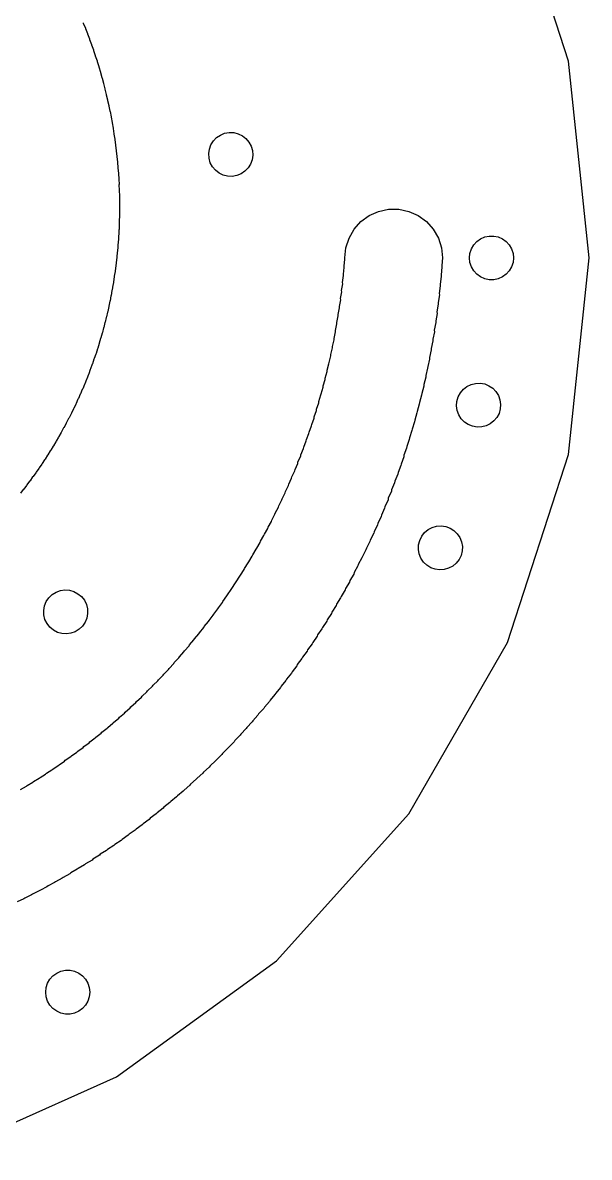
# Model space of a CAD drawing. Header units: metres. Extents: x -192 to 96, y -75 to 83.
# Drawn here: x 74.62 to 92, y -27.58 to 7.21 of the extents above; entities that cross this region are included whole.
import ezdxf

# ---------------------------------------------------------------- set-up
doc = ezdxf.new("R2010")
doc.units = ezdxf.units.M

msp = doc.modelspace()

# ---------------------------------------------------------------- linework, layer by layer
for p, q in [((91.3663, 6.02943), (89.4928, 11.7953)), ((76.4754, 7.21463), (76.4778, 7.20259)), ((76.4778, 7.20259), (76.5422, 7.04846)), ((76.5422, 7.04846), (76.5445, 7.03632)), ((76.5445, 7.03632), (76.6069, 6.88173)), ((76.6069, 6.88173), (76.6091, 6.86942)), ((76.6091, 6.86942), (76.6696, 6.71443)), ((76.6696, 6.71443), (76.6717, 6.70201)), ((76.6717, 6.70201), (76.7303, 6.54662)), ((76.7303, 6.54662), (76.7322, 6.53407)), ((76.7322, 6.53407), (76.7889, 6.3783)), ((76.7889, 6.3783), (76.7907, 6.36552)), ((76.7907, 6.36552), (76.8454, 6.2095)), ((76.8454, 6.2095), (76.8471, 6.19666)), ((76.8471, 6.19666), (76.8999, 6.04027)), ((76.8999, 6.04027), (76.9014, 6.02724)), ((76.9014, 6.02724), (76.9523, 5.87059)), ((92, 0), (91.3663, 6.02943)), ((76.9523, 5.87059), (76.9537, 5.85745)), ((76.9537, 5.85745), (77.0027, 5.70052)), ((77.0027, 5.70052), (77.0039, 5.68726)), ((77.0039, 5.68726), (77.051, 5.53008)), ((77.051, 5.53008), (77.0521, 5.51671)), ((77.0521, 5.51671), (77.0972, 5.35928)), ((77.0972, 5.35928), (77.0982, 5.34569)), ((77.0982, 5.34569), (77.1414, 5.18816)), ((77.1414, 5.18816), (77.1422, 5.1745)), ((77.1422, 5.1745), (77.1834, 5.01672)), ((77.1834, 5.01672), (77.1841, 5.0029)), ((77.1841, 5.0029), (77.2234, 4.84503)), ((77.2234, 4.84503), (77.2239, 4.83109)), ((77.2239, 4.83109), (77.2614, 4.67307)), ((77.2614, 4.67307), (77.2617, 4.65904)), ((77.2617, 4.65904), (77.2973, 4.5009)), ((77.2973, 4.5009), (77.2974, 4.48668)), ((77.2974, 4.48668), (77.331, 4.32852)), ((77.331, 4.32852), (77.331, 4.31418)), ((77.331, 4.31418), (77.3627, 4.15596)), ((77.3627, 4.15596), (77.3626, 4.14154)), ((77.3626, 4.14154), (77.3924, 3.98325)), ((77.3924, 3.98325), (77.3921, 3.96869)), ((77.3921, 3.96869), (77.42, 3.81042)), ((80.814, 3.82275), (80.953, 3.84724)), ((80.953, 3.84724), (81.094, 3.84233)), ((81.094, 3.84233), (81.231, 3.80818)), ((77.42, 3.81042), (77.4194, 3.79573)), ((77.4194, 3.79573), (77.4455, 3.63748)), ((77.4455, 3.63748), (77.4448, 3.62273)), ((77.4448, 3.62273), (77.4689, 3.46448)), ((80.3934, 3.4698), (80.4682, 3.58946)), ((80.4682, 3.58946), (80.5662, 3.69098)), ((80.5662, 3.69098), (80.6832, 3.76988)), ((80.6832, 3.76988), (80.814, 3.82275)), ((81.231, 3.80818), (81.3578, 3.74632)), ((81.3578, 3.74632), (81.469, 3.65945)), ((81.469, 3.65945), (81.5597, 3.55135)), ((81.5597, 3.55135), (81.6259, 3.42676)), ((77.4689, 3.46448), (77.468, 3.44958)), ((77.468, 3.44958), (77.4903, 3.29141)), ((77.4903, 3.29141), (77.4892, 3.27637)), ((77.4892, 3.27637), (77.5096, 3.11832)), ((80.3255, 3.19745), (80.3451, 3.33719)), ((80.3353, 3.05669), (80.3255, 3.19745)), ((80.3451, 3.33719), (80.3934, 3.4698)), ((81.6259, 3.42676), (81.6648, 3.29111)), ((81.6747, 3.15034), (81.655, 3.0106)), ((81.6648, 3.29111), (81.6747, 3.15034)), ((77.5096, 3.11832), (77.5083, 3.10326)), ((77.5083, 3.10326), (77.5268, 2.94522)), ((77.5268, 2.94522), (77.5254, 2.92999)), ((77.5254, 2.92999), (77.542, 2.77216)), ((80.3742, 2.92104), (80.3353, 3.05669)), ((80.4405, 2.79643), (80.3742, 2.92104)), ((80.5312, 2.68834), (80.4405, 2.79643)), ((81.6068, 2.87799), (81.532, 2.75833)), ((81.655, 3.0106), (81.6068, 2.87799)), ((77.542, 2.77216), (77.5403, 2.75682)), ((77.5403, 2.75682), (77.5551, 2.59912)), ((77.5551, 2.59912), (77.5533, 2.58372)), ((77.5533, 2.58372), (77.5661, 2.42616)), ((80.6424, 2.60146), (80.5312, 2.68834)), ((80.7692, 2.5396), (80.6424, 2.60146)), ((80.9061, 2.50546), (80.7692, 2.5396)), ((81.0472, 2.50053), (80.9061, 2.50546)), ((81.1861, 2.52504), (81.0472, 2.50053)), ((81.317, 2.57791), (81.1861, 2.52504)), ((81.434, 2.65681), (81.317, 2.57791)), ((81.532, 2.75833), (81.434, 2.65681)), ((77.5661, 2.42616), (77.5641, 2.41066)), ((77.5641, 2.41066), (77.5751, 2.25331)), ((77.5751, 2.25331), (77.5729, 2.2377)), ((77.5729, 2.2377), (77.5821, 2.08057)), ((77.5821, 2.08057), (77.5797, 2.06487)), ((77.5797, 2.06487), (77.587, 1.90796)), ((77.587, 1.90796), (77.5844, 1.89218)), ((77.5844, 1.89218), (77.5899, 1.73553)), ((77.5899, 1.73553), (77.5871, 1.71962)), ((77.5871, 1.71962), (77.5907, 1.56329)), ((77.5907, 1.56329), (77.5877, 1.54726)), ((77.5877, 1.54726), (77.5895, 1.39128)), ((85.25, 1.29903), (85.5365, 1.42657)), ((85.5365, 1.42657), (85.8432, 1.49178)), ((85.8432, 1.49178), (86.1568, 1.49178)), ((86.1568, 1.49178), (86.4635, 1.42657)), ((86.4635, 1.42657), (86.75, 1.29903)), ((77.5811, 1.04797), (77.5774, 1.03177)), ((77.5829, 1.20334), (77.5811, 1.04797)), ((77.5863, 1.2195), (77.5829, 1.20334)), ((77.5895, 1.39128), (77.5863, 1.37529)), ((77.5863, 1.37529), (77.5863, 1.2195)), ((84.7865, 0.881668), (84.9963, 1.11472)), ((84.9963, 1.11472), (85.25, 1.29903)), ((86.75, 1.29903), (87.0037, 1.11472)), ((87.0037, 1.11472), (87.2135, 0.881668)), ((77.5646, 0.705811), (77.5605, 0.689453)), ((77.57, 0.860504), (77.5646, 0.705811)), ((77.5738, 0.87674), (77.57, 0.860504)), ((77.5774, 1.03177), (77.5738, 0.87674)), ((84.6297, 0.610092), (84.7865, 0.881668)), ((87.2135, 0.881668), (87.3703, 0.610092)), ((77.5355, 0.348511), (77.5248, 0.19516)), ((77.5401, 0.365005), (77.5355, 0.348511)), ((77.549, 0.518799), (77.5401, 0.365005)), ((77.5533, 0.535233), (77.549, 0.518799)), ((77.5605, 0.689453), (77.5533, 0.535233)), ((84.5328, 0.311859), (84.6297, 0.610092)), ((87.3703, 0.610092), (87.4672, 0.311859)), ((88.3833, 0.274536), (88.4539, 0.396744)), ((88.4539, 0.396744), (88.5483, 0.501617)), ((88.5483, 0.501617), (88.6625, 0.584564)), ((88.6625, 0.584564), (88.7914, 0.641953)), ((88.7914, 0.641953), (88.9294, 0.671295)), ((88.9294, 0.671295), (89.0706, 0.671295)), ((89.0706, 0.671295), (89.2086, 0.641953)), ((89.2086, 0.641953), (89.3375, 0.584564)), ((89.3375, 0.584564), (89.4517, 0.501617)), ((89.4517, 0.501617), (89.5461, 0.396744)), ((89.5461, 0.396744), (89.6166, 0.274536)), ((77.5026, 0.009079), (77.4884, -0.143295)), ((77.5076, 0.025711), (77.5026, 0.009079)), ((77.5201, 0.178604), (77.5076, 0.025711)), ((77.5248, 0.19516), (77.5201, 0.178604)), ((84.5, 0), (84.5328, 0.311859)), ((84.5044, -0.041596), (84.5, 0)), ((87.4672, 0.311859), (87.5, 0)), ((87.5, 0), (87.4752, -0.235657)), ((88.325, 0), (88.3397, 0.140335)), ((88.3397, -0.140335), (88.325, 0)), ((88.3397, 0.140335), (88.3833, 0.274536)), ((89.6166, 0.274536), (89.6602, 0.140335)), ((89.6602, 0.140335), (89.675, 0)), ((89.675, 0), (89.6602, -0.140335)), ((91.3663, -6.02943), (92, 0)), ((77.4618, -0.328598), (77.4441, -0.47995)), ((77.4672, -0.311859), (77.4618, -0.328598)), ((77.4832, -0.159927), (77.4672, -0.311859)), ((77.4884, -0.143295), (77.4832, -0.159927)), ((84.4571, -0.49942), (84.4839, -0.291489)), ((84.48, -0.249939), (84.5044, -0.041596)), ((84.4839, -0.291489), (84.48, -0.249939)), ((87.4798, -0.284836), (87.4523, -0.520065)), ((87.4752, -0.235657), (87.4798, -0.284836)), ((88.3833, -0.274536), (88.3397, -0.140335)), ((88.4539, -0.396744), (88.3833, -0.274536)), ((89.6166, -0.274536), (89.5461, -0.396744)), ((89.6602, -0.140335), (89.6166, -0.274536)), ((77.4131, -0.664337), (77.392, -0.814636)), ((77.419, -0.647552), (77.4131, -0.664337)), ((77.4384, -0.496735), (77.419, -0.647552)), ((77.4441, -0.47995), (77.4384, -0.496735)), ((84.4314, -0.748398), (84.4605, -0.540955)), ((84.4605, -0.540955), (84.4571, -0.49942)), ((87.4563, -0.569214), (87.4261, -0.804001)), ((87.4523, -0.520065), (87.4563, -0.569214)), ((88.5483, -0.501617), (88.4539, -0.396744)), ((88.6625, -0.584564), (88.5483, -0.501617)), ((88.7914, -0.641953), (88.6625, -0.584564)), ((88.9294, -0.671295), (88.7914, -0.641953)), ((89.0706, -0.671295), (88.9294, -0.671295)), ((89.2086, -0.641953), (89.0706, -0.671295)), ((89.3375, -0.584564), (89.2086, -0.641953)), ((89.4517, -0.501617), (89.3375, -0.584564)), ((89.5461, -0.396744), (89.4517, -0.501617)), ((77.3567, -0.998032), (77.3322, -1.14714)), ((77.363, -0.981171), (77.3567, -0.998032)), ((77.3858, -0.831543), (77.363, -0.981171)), ((77.392, -0.814636), (77.3858, -0.831543)), ((84.3712, -1.24472), (84.4051, -1.03824)), ((84.4027, -0.996841), (84.4343, -0.789841)), ((84.4051, -1.03824), (84.4027, -0.996841)), ((84.4343, -0.789841), (84.4314, -0.748398)), ((87.4296, -0.853088), (87.3966, -1.0874)), ((87.4261, -0.804001), (87.4296, -0.853088)), ((77.2925, -1.32951), (77.2647, -1.47731)), ((77.2994, -1.31253), (77.2925, -1.32951)), ((77.3256, -1.16406), (77.2994, -1.31253)), ((77.3322, -1.14714), (77.3256, -1.16406)), ((84.3368, -1.492), (84.3731, -1.28598)), ((84.3731, -1.28598), (84.3712, -1.24472)), ((87.3995, -1.13641), (87.3638, -1.37027)), ((87.3638, -1.37027), (87.3661, -1.41916)), ((87.3966, -1.0874), (87.3995, -1.13641)), ((77.2207, -1.65851), (77.1896, -1.80496)), ((77.2281, -1.64146), (77.2207, -1.65851)), ((77.2576, -1.49428), (77.2281, -1.64146)), ((77.2647, -1.47731), (77.2576, -1.49428)), ((84.2995, -1.73866), (84.3382, -1.5332)), ((84.3005, -1.77977), (84.2995, -1.73866)), ((84.3382, -1.5332), (84.3368, -1.492)), ((87.3295, -1.70128), (87.2884, -1.93404)), ((87.3661, -1.41916), (87.3278, -1.65244)), ((87.3278, -1.65244), (87.3295, -1.70128)), ((77.1414, -1.98483), (77.107, -2.12993)), ((77.1492, -1.96779), (77.1414, -1.98483)), ((77.182, -1.82202), (77.1492, -1.96779)), ((77.1896, -1.80496), (77.182, -1.82202)), ((84.2165, -2.22993), (84.2599, -2.02562)), ((84.2594, -1.98465), (84.3005, -1.77977)), ((84.2599, -2.02562), (84.2594, -1.98465)), ((87.2896, -1.98273), (87.2458, -2.21483)), ((87.2884, -1.93404), (87.2896, -1.98273)), ((77.0546, -2.30844), (77.017, -2.45203)), ((77.063, -2.29135), (77.0546, -2.30844)), ((77.099, -2.14697), (77.063, -2.29135)), ((77.107, -2.12993), (77.099, -2.14697)), ((84.1707, -2.47449), (84.2165, -2.27078)), ((84.2165, -2.27078), (84.2165, -2.22993)), ((87.2464, -2.26349), (87.2, -2.49498)), ((87.2458, -2.21483), (87.2464, -2.26349)), ((76.9197, -2.77109), (76.9106, -2.78818)), ((76.9604, -2.62909), (76.9197, -2.77109)), ((76.9693, -2.61195), (76.9604, -2.62909)), ((77.0084, -2.46918), (76.9693, -2.61195)), ((77.017, -2.45203), (77.0084, -2.46918)), ((84.0707, -2.96129), (84.1211, -2.75897)), ((84.1211, -2.75897), (84.1221, -2.71829)), ((84.1221, -2.71829), (84.1702, -2.51526)), ((84.1702, -2.51526), (84.1707, -2.47449)), ((87.151, -2.77431), (87.1504, -2.82277)), ((87.2, -2.54352), (87.151, -2.77431)), ((87.2, -2.49498), (87.2, -2.54352)), ((76.8055, -3.10405), (76.7602, -3.24365)), ((76.8151, -3.08696), (76.8055, -3.10405)), ((76.8589, -2.94661), (76.8151, -3.08696)), ((76.8683, -2.92944), (76.8589, -2.94661)), ((76.9106, -2.78818), (76.8683, -2.92944)), ((84.0165, -3.20346), (84.0693, -3.00182)), ((84.0693, -3.00182), (84.0707, -2.96129)), ((87.0975, -3.10121), (87.0432, -3.33061)), ((87.0987, -3.05292), (87.0975, -3.10121)), ((87.1504, -2.82277), (87.0987, -3.05292)), ((76.6933, -3.41661), (76.6449, -3.55441)), ((76.7034, -3.39948), (76.6933, -3.41661)), ((76.7503, -3.26076), (76.7034, -3.39948)), ((76.7602, -3.24365), (76.7503, -3.26076)), ((83.9572, -3.48506), (83.9595, -3.44478)), ((83.9595, -3.44478), (84.0146, -3.24387)), ((84.0146, -3.24387), (84.0165, -3.20346)), ((87.0415, -3.3788), (86.9845, -3.60745)), ((87.0432, -3.33061), (87.0415, -3.3788)), ((76.574, -3.72549), (76.5227, -3.86157)), ((76.5847, -3.70845), (76.574, -3.72549)), ((76.6345, -3.57153), (76.5847, -3.70845)), ((76.6449, -3.55441), (76.6345, -3.57153)), ((83.8373, -3.9247), (83.897, -3.72536)), ((83.897, -3.72536), (83.8998, -3.6852)), ((83.8998, -3.6852), (83.9572, -3.48506)), ((86.9823, -3.65552), (86.9226, -3.88333)), ((86.9845, -3.60745), (86.9823, -3.65552)), ((76.3936, -4.16498), (76.3821, -4.18195)), ((76.4478, -4.03078), (76.3936, -4.16498)), ((76.459, -4.01376), (76.4478, -4.03078)), ((76.5118, -3.87859), (76.459, -4.01376)), ((76.5227, -3.86157), (76.5118, -3.87859)), ((83.7684, -4.20308), (83.7721, -4.16324)), ((83.7721, -4.16324), (83.834, -3.96471)), ((83.834, -3.96471), (83.8373, -3.9247)), ((86.8576, -4.1584), (86.8542, -4.20613)), ((86.9198, -3.9313), (86.8576, -4.1584)), ((86.9226, -3.88333), (86.9198, -3.9313)), ((87.9791, -4.26198), (88.0454, -4.13739)), ((88.0454, -4.13739), (88.1361, -4.0293)), ((88.1361, -4.0293), (88.2473, -3.94241)), ((88.2473, -3.94241), (88.3741, -3.88055)), ((88.3741, -3.88055), (88.511, -3.84642)), ((88.511, -3.84642), (88.6521, -3.84149)), ((88.6521, -3.84149), (88.791, -3.866)), ((88.791, -3.866), (88.9219, -3.91885)), ((88.9219, -3.91885), (89.0389, -3.99777)), ((89.0389, -3.99777), (89.1369, -4.09927)), ((89.1369, -4.09927), (89.2117, -4.21895)), ((76.2457, -4.48137), (76.1872, -4.6127)), ((76.2577, -4.46448), (76.2457, -4.48137)), ((76.3148, -4.33217), (76.2577, -4.46448)), ((76.3265, -4.31523), (76.3148, -4.33217)), ((76.3821, -4.18195), (76.3265, -4.31523)), ((83.6334, -4.63733), (83.7, -4.44048)), ((83.7, -4.44048), (83.7041, -4.40079)), ((83.7041, -4.40079), (83.7684, -4.20308)), ((86.7855, -4.47998), (86.718, -4.70535)), ((86.7894, -4.43231), (86.7855, -4.47998)), ((86.8542, -4.20613), (86.7894, -4.43231)), ((87.9304, -4.53841), (87.9402, -4.39763)), ((87.9402, -4.39763), (87.9791, -4.26198)), ((89.2117, -4.21895), (89.2599, -4.35155)), ((89.2599, -4.35155), (89.2796, -4.49129)), ((89.2796, -4.49129), (89.2697, -4.63206)), ((76.1026, -4.7767), (76.0414, -4.90605)), ((76.1151, -4.7599), (76.1026, -4.7767)), ((76.175, -4.62958), (76.1151, -4.7599)), ((76.1872, -4.6127), (76.175, -4.62958)), ((83.5601, -4.87282), (83.6288, -4.67686)), ((83.6288, -4.67686), (83.6334, -4.63733)), ((86.7136, -4.75278), (86.6435, -4.97717)), ((86.718, -4.70535), (86.7136, -4.75278)), ((87.95, -4.67815), (87.9304, -4.53841)), ((87.9983, -4.81075), (87.95, -4.67815)), ((88.0731, -4.93042), (87.9983, -4.81075)), ((89.2309, -4.7677), (89.1646, -4.8923)), ((89.2697, -4.63206), (89.2309, -4.7677)), ((75.8757, -5.21176), (75.8105, -5.33798)), ((75.889, -5.19511), (75.8757, -5.21176)), ((75.953, -5.06783), (75.889, -5.19511)), ((75.966, -5.05112), (75.953, -5.06783)), ((76.0286, -4.92282), (75.966, -5.05112)), ((76.0414, -4.90605), (76.0286, -4.92282)), ((83.4053, -5.34053), (83.4785, -5.14645)), ((83.4785, -5.14645), (83.484, -5.10724)), ((83.484, -5.10724), (83.555, -4.91216)), ((83.555, -4.91216), (83.5601, -4.87282)), ((86.6386, -5.02452), (86.5659, -5.24806)), ((86.6435, -4.97717), (86.6386, -5.02452)), ((88.1711, -5.03192), (88.0731, -4.93042)), ((88.2881, -5.11084), (88.1711, -5.03192)), ((88.4189, -5.1637), (88.2881, -5.11084)), ((88.5579, -5.1882), (88.4189, -5.1637)), ((88.6989, -5.18327), (88.5579, -5.1882)), ((88.8359, -5.14914), (88.6989, -5.18327)), ((88.9627, -5.08728), (88.8359, -5.14914)), ((89.0739, -5.0004), (88.9627, -5.08728)), ((89.1646, -4.8923), (89.0739, -5.0004)), ((75.7165, -5.49628), (75.6486, -5.62036)), ((75.7303, -5.47974), (75.7165, -5.49628)), ((75.7969, -5.35455), (75.7303, -5.47974)), ((75.8105, -5.33798), (75.7969, -5.35455)), ((83.3239, -5.57269), (83.3993, -5.37956)), ((83.3993, -5.37956), (83.4053, -5.34053)), ((86.4792, -5.56467), (86.4015, -5.78621)), ((86.4852, -5.51773), (86.4792, -5.56467)), ((86.5604, -5.29517), (86.4852, -5.51773)), ((86.5659, -5.24806), (86.5604, -5.29517)), ((75.4659, -5.9144), (75.3943, -6.03517)), ((75.4806, -5.89809), (75.4659, -5.9144)), ((75.5509, -5.77621), (75.4806, -5.89809)), ((75.5654, -5.75981), (75.5509, -5.77621)), ((75.6345, -5.63683), (75.5654, -5.75981)), ((75.6486, -5.62036), (75.6345, -5.63683)), ((83.1533, -6.03348), (83.2331, -5.84232)), ((83.2331, -5.84232), (83.2399, -5.8037)), ((83.2399, -5.8037), (83.3175, -5.61153)), ((83.3175, -5.61153), (83.3239, -5.57269)), ((86.3949, -5.83299), (86.3146, -6.05354)), ((86.4015, -5.78621), (86.3949, -5.83299)), ((75.2913, -6.18718), (75.2172, -6.30571)), ((75.3065, -6.17105), (75.2913, -6.18718)), ((75.3793, -6.05136), (75.3065, -6.17105)), ((75.3943, -6.03517), (75.3793, -6.05136)), ((83.0563, -6.30035), (83.064, -6.26204)), ((83.064, -6.26204), (83.146, -6.07195)), ((83.146, -6.07195), (83.1533, -6.03348)), ((86.3075, -6.10011), (86.2247, -6.31956)), ((86.3146, -6.05354), (86.3075, -6.10011)), ((89.4928, -11.7953), (91.3663, -6.02943)), ((75.0182, -6.58711), (74.9406, -6.70216)), ((75.0343, -6.57127), (75.0182, -6.58711)), ((75.1107, -6.45506), (75.0343, -6.57127)), ((75.1265, -6.43912), (75.1107, -6.45506)), ((75.2017, -6.32178), (75.1265, -6.43912)), ((75.2172, -6.30571), (75.2017, -6.32178)), ((82.8778, -6.71536), (82.9641, -6.52742)), ((82.9641, -6.52742), (82.9722, -6.48935)), ((82.9722, -6.48935), (83.0563, -6.30035)), ((86.1318, -6.58441), (86.1237, -6.6306)), ((86.2171, -6.366), (86.1318, -6.58441)), ((86.2247, -6.31956), (86.2171, -6.366)), ((74.829, -6.84738), (74.7492, -6.96005)), ((74.8456, -6.83176), (74.829, -6.84738)), ((74.9243, -6.71793), (74.8456, -6.83176)), ((74.9406, -6.70216), (74.9243, -6.71793)), ((82.7719, -6.97774), (82.7808, -6.94006)), ((82.7808, -6.94006), (82.8693, -6.75322)), ((82.8693, -6.75322), (82.8778, -6.71536)), ((86.0272, -6.89389), (85.937, -7.11)), ((86.0359, -6.8479), (86.0272, -6.89389)), ((86.1237, -6.6306), (86.0359, -6.8479)), ((74.6342, -7.10242), (74.5522, -7.21266)), ((74.6514, -7.08702), (74.6342, -7.10242)), ((74.7323, -6.97556), (74.6514, -7.08702)), ((74.7492, -6.96005), (74.7323, -6.97556)), ((82.5793, -7.38539), (82.672, -7.20087)), ((82.672, -7.20087), (82.6813, -7.16342)), ((82.6813, -7.16342), (82.7719, -6.97774)), ((85.9278, -7.15584), (85.835, -7.37085)), ((85.937, -7.11), (85.9278, -7.15584)), ((82.3678, -7.8251), (82.4647, -7.64294)), ((82.4647, -7.64294), (82.4748, -7.60597)), ((82.4748, -7.60597), (82.5696, -7.42262)), ((82.5696, -7.42262), (82.5793, -7.38539)), ((85.7302, -7.63019), (85.72, -7.67555)), ((85.8253, -7.4164), (85.7302, -7.63019)), ((85.835, -7.37085), (85.8253, -7.4164)), ((82.2584, -8.04279), (82.3573, -7.86191)), ((82.3573, -7.86191), (82.3678, -7.8251)), ((85.6116, -7.93326), (85.5116, -8.14455)), ((85.6223, -7.88814), (85.6116, -7.93326)), ((85.72, -7.67555), (85.6223, -7.88814)), ((82.0322, -8.47368), (82.1351, -8.29533)), ((82.1351, -8.29533), (82.1465, -8.25899)), ((82.1465, -8.25899), (82.2474, -8.07936)), ((82.2474, -8.07936), (82.2584, -8.04279)), ((85.5004, -8.18947), (85.398, -8.39954)), ((85.5116, -8.14455), (85.5004, -8.18947)), ((86.9464, -8.42361), (87.0546, -8.33292)), ((87.0546, -8.33292), (87.1791, -8.26666)), ((87.1791, -8.26666), (87.3148, -8.22777)), ((87.3148, -8.22777), (87.4556, -8.21793)), ((87.4556, -8.21793), (87.5953, -8.23756)), ((87.5953, -8.23756), (87.7279, -8.28583)), ((87.7279, -8.28583), (87.8476, -8.36061)), ((81.9034, -8.72267), (81.9155, -8.68681)), ((81.9155, -8.68681), (82.0205, -8.50975)), ((82.0205, -8.50975), (82.0322, -8.47368)), ((85.2693, -8.69734), (85.162, -8.90479)), ((85.2814, -8.65291), (85.2693, -8.69734)), ((85.3863, -8.44418), (85.2814, -8.65291)), ((85.398, -8.39954), (85.3863, -8.44418)), ((86.7636, -8.79857), (86.7977, -8.66165)), ((86.7977, -8.66165), (86.8596, -8.53482)), ((86.8596, -8.53482), (86.9464, -8.42361)), ((87.8476, -8.36061), (87.9491, -8.45863)), ((87.9491, -8.45863), (88.028, -8.57562)), ((88.028, -8.57562), (88.0809, -8.70647)), ((81.6749, -9.10837), (81.7839, -8.93402)), ((81.7839, -8.93402), (81.7964, -8.89839)), ((81.7964, -8.89839), (81.9034, -8.72267)), ((85.1494, -8.94893), (85.0398, -9.15498)), ((85.162, -8.90479), (85.1494, -8.94893)), ((86.7587, -8.93961), (86.7636, -8.79857)), ((86.7831, -9.07857), (86.7587, -8.93961)), ((88.1004, -8.98647), (88.0663, -9.12338)), ((88.0809, -8.70647), (88.1054, -8.84543)), ((88.1054, -8.84543), (88.1004, -8.98647)), ((81.425, -9.52344), (81.5379, -9.35182)), ((81.5379, -9.35182), (81.5511, -9.31673)), ((81.5511, -9.31673), (81.6621, -9.14371)), ((81.6621, -9.14371), (81.6749, -9.10837)), ((85.0267, -9.1989), (84.9148, -9.40352)), ((85.0398, -9.15498), (85.0267, -9.1989)), ((86.836, -9.20941), (86.7831, -9.07857)), ((86.9149, -9.3264), (86.836, -9.20941)), ((87.0164, -9.42442), (86.9149, -9.3264)), ((87.9176, -9.3614), (87.8094, -9.45212)), ((88.0044, -9.25021), (87.9176, -9.3614)), ((88.0663, -9.12338), (88.0044, -9.25021)), ((81.2827, -9.76308), (81.2966, -9.72849)), ((81.2966, -9.72849), (81.4114, -9.5583)), ((81.4114, -9.5583), (81.425, -9.52344)), ((84.7728, -9.69388), (84.6563, -9.89568)), ((84.7869, -9.65053), (84.7728, -9.69388)), ((84.9012, -9.44724), (84.7869, -9.65053)), ((84.9148, -9.40352), (84.9012, -9.44724)), ((87.1361, -9.49921), (87.0164, -9.42442)), ((87.2687, -9.54747), (87.1361, -9.49921)), ((87.4084, -9.56711), (87.2687, -9.54747)), ((87.5492, -9.55727), (87.4084, -9.56711)), ((87.6849, -9.51837), (87.5492, -9.55727)), ((87.8094, -9.45212), (87.6849, -9.51837)), ((81.033, -10.1335), (81.1516, -9.96614)), ((81.1516, -9.96614), (81.166, -9.93182)), ((81.166, -9.93182), (81.2827, -9.76308)), ((84.6417, -9.93883), (84.5229, -10.1392)), ((84.6563, -9.89568), (84.6417, -9.93883)), ((75.3416, -10.5391), (75.4205, -10.4221)), ((75.4205, -10.4221), (75.5221, -10.3241)), ((75.5221, -10.3241), (75.6417, -10.2493)), ((75.6417, -10.2493), (75.7743, -10.201)), ((75.7743, -10.201), (75.9141, -10.1814)), ((75.9141, -10.1814), (76.0548, -10.1912)), ((76.0548, -10.1912), (76.1905, -10.2301)), ((76.1905, -10.2301), (76.3151, -10.2964)), ((76.3151, -10.2964), (76.4232, -10.3871)), ((76.4232, -10.3871), (76.5101, -10.4983)), ((80.7605, -10.5314), (80.8828, -10.3671)), ((80.8828, -10.3671), (80.8979, -10.3333)), ((80.8979, -10.3333), (81.0183, -10.1675)), ((81.0183, -10.1675), (81.033, -10.1335)), ((84.3713, -10.4235), (84.248, -10.6208)), ((84.3868, -10.3809), (84.3713, -10.4235)), ((84.5079, -10.182), (84.3868, -10.3809)), ((84.5229, -10.1392), (84.5079, -10.182)), ((75.2643, -10.8089), (75.2888, -10.6699)), ((75.2888, -10.6699), (75.3416, -10.5391)), ((76.5101, -10.4983), (76.5719, -10.6251)), ((76.5719, -10.6251), (76.6061, -10.762)), ((76.6061, -10.762), (76.611, -10.903)), ((80.4792, -10.9222), (80.6052, -10.761)), ((80.6052, -10.761), (80.6209, -10.7277)), ((80.6209, -10.7277), (80.7451, -10.5649)), ((80.7451, -10.5649), (80.7605, -10.5314)), ((84.232, -10.6631), (84.1065, -10.859)), ((84.248, -10.6208), (84.232, -10.6631)), ((75.2692, -10.9499), (75.2643, -10.8089)), ((75.3033, -11.0868), (75.2692, -10.9499)), ((75.3652, -11.2137), (75.3033, -11.0868)), ((76.5865, -11.042), (76.5336, -11.1729)), ((76.611, -10.903), (76.5865, -11.042)), ((80.319, -11.1475), (80.3354, -11.1149)), ((80.3354, -11.1149), (80.4631, -10.9552)), ((80.4631, -10.9552), (80.4792, -10.9222)), ((83.9623, -11.0952), (83.9455, -11.1369)), ((84.0901, -10.9009), (83.9623, -11.0952)), ((84.1065, -10.859), (84.0901, -10.9009)), ((75.4521, -11.3249), (75.3652, -11.2137)), ((75.5602, -11.4156), (75.4521, -11.3249)), ((75.6848, -11.4818), (75.5602, -11.4156)), ((75.8204, -11.5207), (75.6848, -11.4818)), ((76.2335, -11.4626), (76.1009, -11.5109)), ((76.3532, -11.3879), (76.2335, -11.4626)), ((76.4547, -11.2898), (76.3532, -11.3879)), ((76.5336, -11.1729), (76.4547, -11.2898)), ((80.0413, -11.4945), (80.1727, -11.338)), ((80.1727, -11.338), (80.1894, -11.3056)), ((80.1894, -11.3056), (80.319, -11.1475)), ((83.7982, -11.371), (83.6661, -11.5621)), ((83.8155, -11.3296), (83.7982, -11.371)), ((83.9455, -11.1369), (83.8155, -11.3296)), ((75.9612, -11.5305), (75.8204, -11.5207)), ((76.1009, -11.5109), (75.9612, -11.5305)), ((79.739, -11.8665), (79.8738, -11.7133)), ((79.8738, -11.7133), (79.8912, -11.6815)), ((79.8912, -11.6815), (80.0243, -11.5266)), ((80.0243, -11.5266), (80.0413, -11.4945)), ((83.5141, -11.7925), (83.4959, -11.8333)), ((83.6484, -11.6031), (83.5141, -11.7925)), ((83.6661, -11.5621), (83.6484, -11.6031)), ((86.4615, -17.0458), (89.4928, -11.7953)), ((79.4287, -12.2307), (79.5668, -12.0808)), ((79.5668, -12.0808), (79.5848, -12.0496)), ((79.5848, -12.0496), (79.7213, -11.898)), ((79.7213, -11.898), (79.739, -11.8665)), ((83.3409, -12.0616), (83.2024, -12.2477)), ((83.3595, -12.0211), (83.3409, -12.0616)), ((83.4959, -11.8333), (83.3595, -12.0211)), ((79.1104, -12.5869), (79.2519, -12.4403)), ((79.2519, -12.4403), (79.2705, -12.4098)), ((79.2705, -12.4098), (79.4104, -12.2616)), ((79.4104, -12.2616), (79.4287, -12.2307)), ((83.0233, -12.512), (82.8807, -12.6946)), ((83.0428, -12.4722), (83.0233, -12.512)), ((83.1834, -12.2878), (83.0428, -12.4722)), ((83.2024, -12.2477), (83.1834, -12.2878)), ((78.7845, -12.9348), (78.9292, -12.7918)), ((78.9292, -12.7918), (78.9484, -12.7619)), ((78.9484, -12.7619), (79.0915, -12.6171)), ((79.0915, -12.6171), (79.1104, -12.5869)), ((82.8608, -12.7341), (82.7161, -12.915)), ((82.8807, -12.6946), (82.8608, -12.7341)), ((78.4512, -13.2745), (78.599, -13.135)), ((78.599, -13.135), (78.6188, -13.1057)), ((78.6188, -13.1057), (78.7651, -12.9644)), ((78.7651, -12.9644), (78.7845, -12.9348)), ((82.5284, -13.1721), (82.3797, -13.3494)), ((82.5491, -13.1333), (82.5284, -13.1721)), ((82.6958, -12.9542), (82.5491, -13.1333)), ((82.7161, -12.915), (82.6958, -12.9542)), ((78.1106, -13.6057), (78.2615, -13.4698)), ((78.2615, -13.4698), (78.2818, -13.4411)), ((78.2818, -13.4411), (78.4312, -13.3035)), ((78.4312, -13.3035), (78.4512, -13.2745)), ((82.2079, -13.5633), (82.1864, -13.6015)), ((82.3586, -13.3879), (82.2079, -13.5633)), ((82.3797, -13.3494), (82.3586, -13.3879)), ((77.763, -13.9282), (77.9168, -13.796)), ((77.9168, -13.796), (77.9377, -13.768)), ((77.9377, -13.768), (78.09, -13.634)), ((78.09, -13.634), (78.1106, -13.6057)), ((82.0119, -13.8129), (81.8573, -13.9847)), ((82.0337, -13.7751), (82.0119, -13.8129)), ((82.1864, -13.6015), (82.0337, -13.7751)), ((77.3869, -14.2689), (77.4086, -14.2419)), ((77.4086, -14.2419), (77.5652, -14.1135)), ((77.5652, -14.1135), (77.5866, -14.0861)), ((77.5866, -14.0861), (77.7419, -13.9558)), ((77.7419, -13.9558), (77.763, -13.9282)), ((81.6559, -14.2291), (81.4975, -14.3971)), ((81.6785, -14.192), (81.6559, -14.2291)), ((81.835, -14.0222), (81.6785, -14.192)), ((81.8573, -13.9847), (81.835, -14.0222)), ((76.8646, -14.6956), (77.0255, -14.573)), ((77.0255, -14.573), (77.0475, -14.5466)), ((77.0475, -14.5466), (77.207, -14.422)), ((77.207, -14.422), (77.2289, -14.3954)), ((77.2289, -14.3954), (77.3869, -14.2689)), ((81.3141, -14.5999), (81.2908, -14.6362)), ((81.4745, -14.4338), (81.3141, -14.5999)), ((81.4975, -14.3971), (81.4745, -14.4338)), ((76.4941, -14.9867), (76.6576, -14.868)), ((76.6576, -14.868), (76.6801, -14.8423)), ((76.6801, -14.8423), (76.8423, -14.7216)), ((76.8423, -14.7216), (76.8646, -14.6956)), ((81.1049, -14.8363), (80.941, -14.9984)), ((81.1286, -14.8003), (81.1049, -14.8363)), ((81.2908, -14.6362), (81.1286, -14.8003)), ((75.9272, -15.406), (76.0944, -15.2932)), ((76.0944, -15.2932), (76.1176, -15.2686)), ((76.1176, -15.2686), (76.2836, -15.1538)), ((76.2836, -15.1538), (76.3066, -15.1288)), ((76.3066, -15.1288), (76.4713, -15.0121)), ((76.4713, -15.0121), (76.4941, -14.9867)), ((80.7267, -15.2295), (80.5592, -15.3875)), ((80.7511, -15.1942), (80.7267, -15.2295)), ((80.9169, -15.0341), (80.7511, -15.1942)), ((80.941, -14.9984), (80.9169, -15.0341)), ((75.542, -15.6737), (75.7117, -15.5649)), ((75.7117, -15.5649), (75.7353, -15.541)), ((75.7353, -15.541), (75.9037, -15.4303)), ((75.9037, -15.4303), (75.9272, -15.406)), ((80.34, -15.613), (80.169, -15.767)), ((80.3651, -15.5785), (80.34, -15.613)), ((80.5344, -15.4225), (80.3651, -15.5785)), ((80.5592, -15.3875), (80.5344, -15.4225)), ((74.9542, -16.0573), (75.1272, -15.9547)), ((75.1272, -15.9547), (75.1515, -15.9319)), ((75.1515, -15.9319), (75.3234, -15.8272)), ((75.3234, -15.8272), (75.3474, -15.804)), ((75.3474, -15.804), (75.5182, -15.6973)), ((75.5182, -15.6973), (75.542, -15.6737)), ((79.9451, -15.9869), (79.7707, -16.1367)), ((79.9709, -15.9531), (79.9451, -15.9869)), ((80.1436, -15.8012), (79.9709, -15.9531)), ((80.169, -15.767), (80.1436, -15.8012)), ((74.5559, -16.3009), (74.7311, -16.2025)), ((74.7311, -16.2025), (74.7557, -16.1803)), ((74.7557, -16.1803), (74.9298, -16.0798)), ((74.9298, -16.0798), (74.9542, -16.0573)), ((79.5422, -16.3508), (79.3645, -16.4964)), ((79.5686, -16.3178), (79.5422, -16.3508)), ((79.7446, -16.1701), (79.5686, -16.3178)), ((79.7707, -16.1367), (79.7446, -16.1701)), ((79.1585, -16.6724), (79.1315, -16.7047)), ((79.3378, -16.529), (79.1585, -16.6724)), ((79.3645, -16.4964), (79.3378, -16.529)), ((78.7133, -17.0483), (78.5294, -17.1852)), ((78.741, -17.0169), (78.7133, -17.0483)), ((78.9233, -16.8778), (78.741, -17.0169)), ((78.9507, -16.8459), (78.9233, -16.8778)), ((79.1315, -16.7047), (78.9507, -16.8459)), ((82.4048, -21.5512), (86.4615, -17.0458)), ((78.2879, -17.3815), (78.1011, -17.5139)), ((78.3161, -17.3509), (78.2879, -17.3815)), ((78.5015, -17.2162), (78.3161, -17.3509)), ((78.5294, -17.1852), (78.5015, -17.2162)), ((77.8555, -17.7041), (77.6658, -17.8321)), ((77.8843, -17.6744), (77.8555, -17.7041)), ((78.0726, -17.5441), (77.8843, -17.6744)), ((78.1011, -17.5139), (78.0726, -17.5441)), ((77.4164, -18.0161), (77.224, -18.1395)), ((77.4457, -17.9871), (77.4164, -18.0161)), ((77.6368, -17.8615), (77.4457, -17.9871)), ((77.6658, -17.8321), (77.6368, -17.8615)), ((76.7758, -18.436), (76.7457, -18.4637)), ((76.9708, -18.3172), (76.7758, -18.436)), ((77.0006, -18.2891), (76.9708, -18.3172)), ((77.1944, -18.168), (77.0006, -18.2891)), ((77.224, -18.1395), (77.1944, -18.168)), ((76.2909, -18.7483), (76.0921, -18.86)), ((76.3215, -18.7215), (76.2909, -18.7483)), ((76.5191, -18.6074), (76.3215, -18.7215)), ((76.5493, -18.5801), (76.5191, -18.6074)), ((76.7457, -18.4637), (76.5493, -18.5801)), ((75.6292, -19.1288), (75.598, -19.1543)), ((75.8304, -19.0218), (75.6292, -19.1288)), ((75.8613, -18.9958), (75.8304, -19.0218)), ((76.0614, -18.8865), (75.8613, -18.9958)), ((76.0921, -18.86), (76.0614, -18.8865)), ((75.1293, -19.4109), (74.9247, -19.5106)), ((75.1609, -19.3862), (75.1293, -19.4109)), ((75.3643, -19.284), (75.1609, -19.3862)), ((75.3956, -19.2589), (75.3643, -19.284)), ((75.598, -19.1543), (75.3956, -19.2589)), ((74.6554, -19.656), (74.4489, -19.7509)), ((74.6874, -19.6322), (74.6554, -19.656)), ((74.893, -19.5349), (74.6874, -19.6322)), ((74.9247, -19.5106), (74.893, -19.5349)), ((77.5, -25.1147), (82.4048, -21.5512)), ((75.6625, -21.9321), (75.7914, -21.8747)), ((75.7914, -21.8747), (75.9294, -21.8454)), ((75.9294, -21.8454), (76.0706, -21.8454)), ((76.0706, -21.8454), (76.2086, -21.8747)), ((76.2086, -21.8747), (76.3375, -21.9321)), ((75.3397, -22.3763), (75.3833, -22.2421)), ((75.3833, -22.2421), (75.4539, -22.1199)), ((75.4539, -22.1199), (75.5483, -22.015)), ((75.5483, -22.015), (75.6625, -21.9321)), ((76.3375, -21.9321), (76.4517, -22.015)), ((76.4517, -22.015), (76.5461, -22.1199)), ((76.5461, -22.1199), (76.6166, -22.2421)), ((76.6166, -22.2421), (76.6602, -22.3763)), ((75.325, -22.5166), (75.3397, -22.3763)), ((75.3397, -22.657), (75.325, -22.5166)), ((76.6602, -22.3763), (76.675, -22.5166)), ((76.675, -22.5166), (76.6602, -22.657)), ((75.3833, -22.7912), (75.3397, -22.657)), ((75.4539, -22.9134), (75.3833, -22.7912)), ((75.5483, -23.0183), (75.4539, -22.9134)), ((76.5461, -22.9134), (76.4517, -23.0183)), ((76.6166, -22.7912), (76.5461, -22.9134)), ((76.6602, -22.657), (76.6166, -22.7912)), ((75.6625, -23.1012), (75.5483, -23.0183)), ((75.7914, -23.1586), (75.6625, -23.1012)), ((75.9294, -23.188), (75.7914, -23.1586)), ((76.0706, -23.188), (75.9294, -23.188)), ((76.2086, -23.1586), (76.0706, -23.188)), ((76.3375, -23.1012), (76.2086, -23.1586)), ((76.4517, -23.0183), (76.3375, -23.1012)), ((71.9615, -27.5806), (77.5, -25.1147))]:
    msp.add_line(p, q)

doc.saveas('drawing.dxf')
